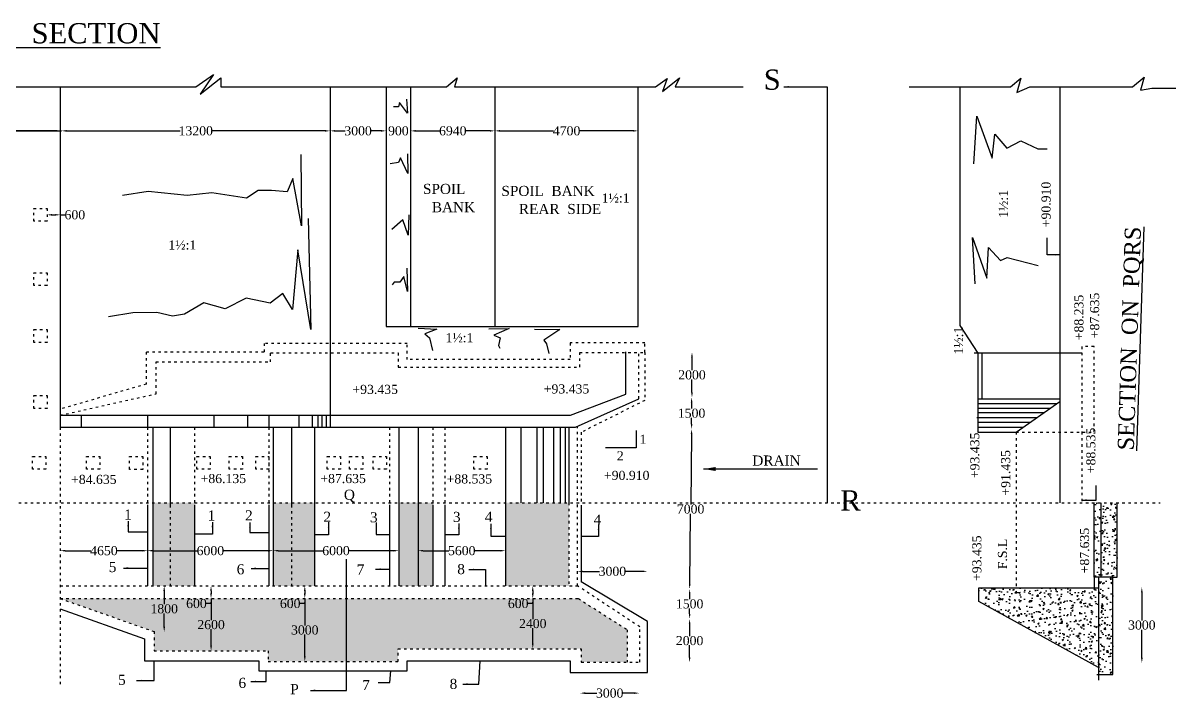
# Model space of a CAD drawing. Header units: millimetres. Extents: x 3593 to 178538, y 3198 to 112980.
# Drawn here: x 32073 to 88781, y 45016 to 78480 of the extents above; entities that cross this region are included whole.
import ezdxf

# ---------------------------------------------------------------- set-up
doc = ezdxf.new("R2010")
doc.units = ezdxf.units.MM
doc.header["$MEASUREMENT"] = 0
doc.header["$PDMODE"] = 66
doc.header["$PDSIZE"] = 170
doc.linetypes.add('ACAD_ISO03W100', pattern=[30, 12, -18])
for name, color, linetype in [('DIM', 5, 'Continuous'), ('DOT LINE', 3, 'ACAD_ISO03W100'), ('DWG. LINE', 1, 'Continuous'), ('HATCH', 2, 'Continuous'), ('TEXT', 7, 'Continuous')]:
    doc.layers.add(name, color=color, linetype=linetype)
doc.layers.add('TITLE', color=7, linetype='Continuous', lineweight=30)
doc.styles.get("Standard").update_dxf_attribs({"font": 'TIMES.TTF', "height": 450})
doc.dimstyles.get("Standard").update_dxf_attribs({"dimtxt": 450, "dimasz": 250, "dimexe": 0.18, "dimexo": 0.0625, "dimgap": 0.09, "dimtad": 0, "dimtih": 1, "dimtoh": 1, "dimdec": 1, "dimzin": 0, "dimdsep": 46, "dimtxsty": 'Standard', "dimcen": 0.09, "dimse1": 1, "dimse2": 1, "dimclrd": 5, "dimclre": 5, "dimclrt": 4, "dimadec": 0, "dimazin": 0, "dimtfac": 1, "dimtdec": 1, "dimtofl": 0, "dimtmove": 0, "dimatfit": 3, "dimfxl": 1, "dimtolj": 1, "dimtzin": 0, "dimarcsym": 0})
pattern_1 = [(50, (0, 0), (717.2602, -62.752), [75, -825]), (355, (0, 0), (-138.7513, 752.192), [60, -660]), (100.4514, (59.8, -5.2), (578.5094, 689.4395), [63.74, -701.142]), (46.1842, (0, 200), (1067.241, -165.519), [112.5, -1237.5]), (96.6356, (88.9, 186.2), (934.663, 974.118), [95.61, -1051.713]), (351.1842, (0, 200), (934.662, 974.119), [90, -990]), (21, (100, 150), (596.907, -402.619), [75, -825]), (326, (100, 150), (243.3153, 725.15), [60, -660]), (71.4514, (149.74, 116.45), (840.2226, 322.5305), [63.74, -701.142]), (37.5, (0, 0), (12.15986, 332.89385), [0, -652, 0, -670, 0, -662.5]), (7.5, (0, 0), (263.0695, 394.4117), [0, -382, 0, -637, 0, -252.5]), (327.5, (-223, 0), (533.82244, -22.5549), [0, -250, 0, -780, 0, -1035]), (317.5, (-323, 0), (583.1862, 100.105), [0, -325, 0, -518, 0, -735])]

# ---------------------------------------------------------------- blocks, each defined once
blk = doc.blocks.new('*D2')
at = {"layer": 'Defpoints', "color": 0}
for p in [(19882, 73137), (33982, 73137), (33982, 73137)]:
    blk.add_point(p, dxfattribs=at)
at = {"layer": 'DIM', "color": 5, "lineweight": -2}
for p, q in [((20132, 73137), (28244, 73137)), ((33732, 73137), (30303, 73137))]:
    blk.add_line(p, q, dxfattribs=at)
at = {"layer": 'DIM', "color": 5}
for points in [[(20132, 73179), (20132, 73096), (19882, 73137)], [(33732, 73179), (33732, 73096), (33982, 73137)]]:
    blk.add_solid(points, dxfattribs=at)
at = {"layer": 'DIM', "color": 4, "insert": (29274, 73137), "char_height": 450, "attachment_point": 5}
blk.add_mtext('\\A1;14100.0', dxfattribs=at)
blk = doc.blocks.new('*D18')
at = {"layer": 'Defpoints', "color": 0}
for p in [(33982, 73137), (47268, 73137), (47268, 73137)]:
    blk.add_point(p, dxfattribs=at)
at = {"layer": 'DIM', "color": 5, "lineweight": -2}
for p, q in [((34232, 73137), (39845, 73137)), ((47018, 73137), (41405, 73137))]:
    blk.add_line(p, q, dxfattribs=at)
at = {"layer": 'DIM', "color": 5}
for points in [[(34232, 73179), (34232, 73096), (33982, 73137)], [(47018, 73179), (47018, 73096), (47268, 73137)]]:
    blk.add_solid(points, dxfattribs=at)
at = {"layer": 'DIM', "color": 4, "insert": (40625, 73137), "char_height": 450, "attachment_point": 5}
blk.add_mtext('\\A1;13200', dxfattribs=at)
blk = doc.blocks.new('*D19')
at = {"layer": 'Defpoints', "color": 0}
for p in [(47268, 73137), (50042, 73137), (50042, 73137)]:
    blk.add_point(p, dxfattribs=at)
at = {"layer": 'DIM', "color": 5, "lineweight": -2}
for p, q in [((47518, 73137), (48016, 73137)), ((49792, 73137), (49295, 73137))]:
    blk.add_line(p, q, dxfattribs=at)
at = {"layer": 'DIM', "color": 5}
for points in [[(47518, 73179), (47518, 73096), (47268, 73137)], [(49792, 73179), (49792, 73096), (50042, 73137)]]:
    blk.add_solid(points, dxfattribs=at)
at = {"layer": 'DIM', "color": 4, "insert": (48656, 73137), "char_height": 450, "attachment_point": 5}
blk.add_mtext('\\A1;3000', dxfattribs=at)
blk = doc.blocks.new('*D20')
at = {"layer": 'Defpoints', "color": 0}
for p in [(50042, 73137), (51256, 73137), (51256, 73137)]:
    blk.add_point(p, dxfattribs=at)
at = {"layer": 'DIM', "color": 5, "lineweight": -2}
for p, q in [((49792, 73137), (49542, 73137)), ((51506, 73137), (51756, 73137))]:
    blk.add_line(p, q, dxfattribs=at)
at = {"layer": 'DIM', "color": 5}
for points in [[(49792, 73179), (49792, 73096), (50042, 73137)], [(51506, 73179), (51506, 73096), (51256, 73137)]]:
    blk.add_solid(points, dxfattribs=at)
at = {"layer": 'DIM', "color": 4, "insert": (50649, 73137), "char_height": 450, "attachment_point": 5}
blk.add_mtext('\\A1;900', dxfattribs=at)
blk = doc.blocks.new('*D21')
at = {"layer": 'Defpoints', "color": 0}
for p in [(51256, 73137), (55428, 73137), (55428, 73137)]:
    blk.add_point(p, dxfattribs=at)
at = {"layer": 'DIM', "color": 5, "lineweight": -2}
for p, q in [((51506, 73137), (52703, 73137)), ((55178, 73137), (53980, 73137))]:
    blk.add_line(p, q, dxfattribs=at)
at = {"layer": 'DIM', "color": 5}
for points in [[(51506, 73179), (51506, 73096), (51256, 73137)], [(55178, 73179), (55178, 73096), (55428, 73137)]]:
    blk.add_solid(points, dxfattribs=at)
at = {"layer": 'DIM', "color": 4, "insert": (53342, 73137), "char_height": 450, "attachment_point": 5}
blk.add_mtext('\\A1;6940', dxfattribs=at)
blk = doc.blocks.new('*D22')
at = {"layer": 'Defpoints', "color": 0}
for p in [(55428, 73137), (62517, 73137), (62517, 73137)]:
    blk.add_point(p, dxfattribs=at)
at = {"layer": 'DIM', "color": 5, "lineweight": -2}
for p, q in [((55678, 73137), (58325, 73137)), ((62267, 73137), (59620, 73137))]:
    blk.add_line(p, q, dxfattribs=at)
at = {"layer": 'DIM', "color": 5}
for points in [[(55678, 73179), (55678, 73096), (55428, 73137)], [(62267, 73179), (62267, 73096), (62517, 73137)]]:
    blk.add_solid(points, dxfattribs=at)
at = {"layer": 'DIM', "color": 4, "insert": (58973, 73137), "char_height": 450, "attachment_point": 5}
blk.add_mtext('\\A1;4700', dxfattribs=at)
blk = doc.blocks.new('*D28')
at = {"layer": 'Defpoints', "color": 0}
for p in [(33265, 68982), (33921, 68982), (33921, 68982)]:
    blk.add_point(p, dxfattribs=at)
at = {"layer": 'DIM', "color": 5, "lineweight": -2}
for p, q in [((33515, 68982), (33671, 68982)), ((33921, 68982), (34171, 68982))]:
    blk.add_line(p, q, dxfattribs=at)
at = {"layer": 'DIM', "color": 5}
for points in [[(33515, 69024), (33515, 68941), (33265, 68982)], [(33671, 69024), (33671, 68941), (33921, 68982)]]:
    blk.add_solid(points, dxfattribs=at)
at = {"layer": 'DIM', "color": 4, "insert": (34643, 68982), "char_height": 450, "attachment_point": 5}
blk.add_mtext('\\A1;600', dxfattribs=at)
blk = doc.blocks.new('*D29')
at = {"layer": 'Defpoints', "color": 0}
for p in [(33921, 52359), (38242, 52359), (38242, 52359)]:
    blk.add_point(p, dxfattribs=at)
at = {"layer": 'DIM', "color": 5, "lineweight": -2}
for p, q in [((34171, 52359), (35434, 52359)), ((37992, 52359), (36729, 52359))]:
    blk.add_line(p, q, dxfattribs=at)
at = {"layer": 'DIM', "color": 5}
for points in [[(34171, 52401), (34171, 52317), (33921, 52359)], [(37992, 52401), (37992, 52317), (38242, 52359)]]:
    blk.add_solid(points, dxfattribs=at)
at = {"layer": 'DIM', "color": 4, "insert": (36082, 52359), "char_height": 450, "attachment_point": 5}
blk.add_mtext('\\A1;4650', dxfattribs=at)
blk = doc.blocks.new('*D30')
at = {"layer": 'Defpoints', "color": 0}
for p in [(38242, 52359), (44456, 52359), (44456, 52359)]:
    blk.add_point(p, dxfattribs=at)
at = {"layer": 'DIM', "color": 5, "lineweight": -2}
for p, q in [((38492, 52359), (40710, 52359)), ((44206, 52359), (41987, 52359))]:
    blk.add_line(p, q, dxfattribs=at)
at = {"layer": 'DIM', "color": 5}
for points in [[(38492, 52401), (38492, 52317), (38242, 52359)], [(44206, 52401), (44206, 52317), (44456, 52359)]]:
    blk.add_solid(points, dxfattribs=at)
at = {"layer": 'DIM', "color": 4, "insert": (41349, 52359), "char_height": 450, "attachment_point": 5}
blk.add_mtext('\\A1;6000', dxfattribs=at)
blk = doc.blocks.new('*D31')
at = {"layer": 'Defpoints', "color": 0}
for p in [(44456, 52359), (50672, 52359), (50672, 52359)]:
    blk.add_point(p, dxfattribs=at)
at = {"layer": 'DIM', "color": 5, "lineweight": -2}
for p, q in [((44706, 52359), (46926, 52359)), ((50422, 52359), (48202, 52359))]:
    blk.add_line(p, q, dxfattribs=at)
at = {"layer": 'DIM', "color": 5}
for points in [[(44706, 52401), (44706, 52317), (44456, 52359)], [(50422, 52401), (50422, 52317), (50672, 52359)]]:
    blk.add_solid(points, dxfattribs=at)
at = {"layer": 'DIM', "color": 4, "insert": (47564, 52359), "char_height": 450, "attachment_point": 5}
blk.add_mtext('\\A1;6000', dxfattribs=at)
blk = doc.blocks.new('*D32')
at = {"layer": 'Defpoints', "color": 0}
for p in [(51626, 52359), (55945, 52359), (55945, 52359)]:
    blk.add_point(p, dxfattribs=at)
at = {"layer": 'DIM', "color": 5, "lineweight": -2}
for p, q in [((51876, 52359), (53148, 52359)), ((55695, 52359), (54422, 52359))]:
    blk.add_line(p, q, dxfattribs=at)
at = {"layer": 'DIM', "color": 5}
for points in [[(51876, 52401), (51876, 52317), (51626, 52359)], [(55695, 52401), (55695, 52317), (55945, 52359)]]:
    blk.add_solid(points, dxfattribs=at)
at = {"layer": 'DIM', "color": 4, "insert": (53785, 52359), "char_height": 450, "attachment_point": 5}
blk.add_mtext('\\A1;5600', dxfattribs=at)
blk = doc.blocks.new('*D33')
at = {"layer": 'Defpoints', "color": 0}
for p in [(59511, 51323), (62967, 51338), (62967, 51323)]:
    blk.add_point(p, dxfattribs=at)
at = {"layer": 'DIM', "color": 5, "lineweight": -2}
for p, q in [((59761, 51338), (60600, 51338)), ((62717, 51338), (61878, 51338))]:
    blk.add_line(p, q, dxfattribs=at)
at = {"layer": 'DIM', "color": 5}
for points in [[(59761, 51379), (59761, 51296), (59511, 51338)], [(62717, 51379), (62717, 51296), (62967, 51338)]]:
    blk.add_solid(points, dxfattribs=at)
at = {"layer": 'DIM', "color": 4, "insert": (61239, 51338), "char_height": 450, "attachment_point": 5}
blk.add_mtext('\\A1;3000', dxfattribs=at)
blk = doc.blocks.new('*D34')
at = {"layer": 'Defpoints', "color": 0}
for p in [(38978, 50620), (38978, 48346), (39064, 48346)]:
    blk.add_point(p, dxfattribs=at)
at = {"layer": 'DIM', "color": 5, "lineweight": -2}
for p, q in [((39064, 50370), (39064, 49712)), ((39064, 48596), (39064, 49254))]:
    blk.add_line(p, q, dxfattribs=at)
at = {"layer": 'DIM', "color": 5}
for points in [[(39022, 50370), (39106, 50370), (39064, 50620)], [(39022, 48596), (39106, 48596), (39064, 48346)]]:
    blk.add_solid(points, dxfattribs=at)
at = {"layer": 'DIM', "color": 4, "insert": (39064, 49483), "char_height": 450, "attachment_point": 5}
blk.add_mtext('\\A1;1800', dxfattribs=at)
blk = doc.blocks.new('*D35')
at = {"layer": 'Defpoints', "color": 0}
for p in [(41381, 50620), (41381, 49992), (41381, 49992)]:
    blk.add_point(p, dxfattribs=at)
at = {"layer": 'DIM', "color": 5, "lineweight": -2}
for p, q in [((41381, 50370), (41381, 50242)), ((41381, 49992), (41381, 49742)), ((41381, 49742), (41131, 49742))]:
    blk.add_line(p, q, dxfattribs=at)
at = {"layer": 'DIM', "color": 5}
for points in [[(41339, 50370), (41423, 50370), (41381, 50620)], [(41339, 50242), (41423, 50242), (41381, 49992)]]:
    blk.add_solid(points, dxfattribs=at)
at = {"layer": 'DIM', "color": 4, "insert": (40659, 49742), "char_height": 450, "attachment_point": 5}
blk.add_mtext('\\A1;600', dxfattribs=at)
blk = doc.blocks.new('*D36')
at = {"layer": 'Defpoints', "color": 0}
for p in [(41381, 49991), (41383, 47404), (41383, 47404)]:
    blk.add_point(p, dxfattribs=at)
at = {"layer": 'DIM', "color": 5, "lineweight": -2}
for p, q in [((41381, 49742), (41382, 48927)), ((41383, 47654), (41382, 48469))]:
    blk.add_line(p, q, dxfattribs=at)
at = {"layer": 'DIM', "color": 5}
for points in [[(41423, 49742), (41340, 49741), (41381, 49991)], [(41424, 47654), (41341, 47654), (41383, 47404)]]:
    blk.add_solid(points, dxfattribs=at)
at = {"layer": 'DIM', "color": 4, "insert": (41382, 48698), "char_height": 450, "attachment_point": 5}
blk.add_mtext('\\A1;2600', dxfattribs=at)
blk = doc.blocks.new('*D37')
at = {"layer": 'Defpoints', "color": 0}
for p in [(46019, 50620), (46019, 49992), (46019, 49992)]:
    blk.add_point(p, dxfattribs=at)
at = {"layer": 'DIM', "color": 5, "lineweight": -2}
for p, q in [((46019, 50370), (46019, 50242)), ((46019, 49992), (46019, 49742)), ((46019, 49742), (45769, 49742))]:
    blk.add_line(p, q, dxfattribs=at)
at = {"layer": 'DIM', "color": 5}
for points in [[(45977, 50370), (46061, 50370), (46019, 50620)], [(45977, 50242), (46061, 50242), (46019, 49992)]]:
    blk.add_solid(points, dxfattribs=at)
at = {"layer": 'DIM', "color": 4, "insert": (45297, 49742), "char_height": 450, "attachment_point": 5}
blk.add_mtext('\\A1;600', dxfattribs=at)
blk = doc.blocks.new('*D38')
at = {"layer": 'Defpoints', "color": 0}
for p in [(46019, 49992), (46019, 46876), (46019, 46876)]:
    blk.add_point(p, dxfattribs=at)
at = {"layer": 'DIM', "color": 5, "lineweight": -2}
for p, q in [((46019, 49742), (46019, 48663)), ((46019, 47126), (46019, 48205))]:
    blk.add_line(p, q, dxfattribs=at)
at = {"layer": 'DIM', "color": 5}
for points in [[(45977, 49742), (46061, 49742), (46019, 49992)], [(45977, 47126), (46061, 47126), (46019, 46876)]]:
    blk.add_solid(points, dxfattribs=at)
at = {"layer": 'DIM', "color": 4, "insert": (46019, 48434), "char_height": 450, "attachment_point": 5}
blk.add_mtext('\\A1;3000', dxfattribs=at)
blk = doc.blocks.new('*D39')
at = {"layer": 'Defpoints', "color": 0}
for p in [(57299, 50620), (57299, 49992), (57299, 49992)]:
    blk.add_point(p, dxfattribs=at)
at = {"layer": 'DIM', "color": 5, "lineweight": -2}
for p, q in [((57299, 50370), (57299, 50242)), ((57299, 49992), (57299, 49742)), ((57299, 49742), (57049, 49742))]:
    blk.add_line(p, q, dxfattribs=at)
at = {"layer": 'DIM', "color": 5}
for points in [[(57257, 50370), (57341, 50370), (57299, 50620)], [(57257, 50242), (57341, 50242), (57299, 49992)]]:
    blk.add_solid(points, dxfattribs=at)
at = {"layer": 'DIM', "color": 4, "insert": (56577, 49742), "char_height": 450, "attachment_point": 5}
blk.add_mtext('\\A1;600', dxfattribs=at)
blk = doc.blocks.new('*D40')
at = {"layer": 'Defpoints', "color": 0}
for p in [(57299, 49992), (57299, 47509), (57299, 47509)]:
    blk.add_point(p, dxfattribs=at)
at = {"layer": 'DIM', "color": 5, "lineweight": -2}
for p, q in [((57299, 49742), (57299, 48979)), ((57299, 47759), (57299, 48521))]:
    blk.add_line(p, q, dxfattribs=at)
at = {"layer": 'DIM', "color": 5}
for points in [[(57257, 49742), (57341, 49742), (57299, 49992)], [(57257, 47759), (57341, 47759), (57299, 47509)]]:
    blk.add_solid(points, dxfattribs=at)
at = {"layer": 'DIM', "color": 4, "insert": (57299, 48750), "char_height": 450, "attachment_point": 5}
blk.add_mtext('\\A1;2400', dxfattribs=at)
blk = doc.blocks.new('*D71')
at = {"layer": 'Defpoints', "color": 0}
for p in [(65204, 62178), (65176, 59941), (65204, 59941)]:
    blk.add_point(p, dxfattribs=at)
at = {"layer": 'DIM', "color": 5, "lineweight": -2}
for p, q in [((65176, 61928), (65176, 61289)), ((65176, 60191), (65176, 60831))]:
    blk.add_line(p, q, dxfattribs=at)
at = {"layer": 'DIM', "color": 5}
for points in [[(65134, 61928), (65218, 61928), (65176, 62178)], [(65134, 60191), (65218, 60191), (65176, 59941)]]:
    blk.add_solid(points, dxfattribs=at)
at = {"layer": 'DIM', "color": 4, "insert": (65176, 61060), "char_height": 450, "attachment_point": 5}
blk.add_mtext('\\A1;2000', dxfattribs=at)
blk = doc.blocks.new('*D72')
at = {"layer": 'Defpoints', "color": 0}
for p in [(65175, 59947), (65157, 58378), (65175, 58378)]:
    blk.add_point(p, dxfattribs=at)
at = {"layer": 'DIM', "color": 5, "lineweight": -2}
for p, q in [((65157, 59697), (65157, 59391)), ((65157, 58628), (65157, 58933))]:
    blk.add_line(p, q, dxfattribs=at)
at = {"layer": 'DIM', "color": 5}
for points in [[(65116, 59697), (65199, 59697), (65157, 59947)], [(65116, 58628), (65199, 58628), (65157, 58378)]]:
    blk.add_solid(points, dxfattribs=at)
at = {"layer": 'DIM', "color": 4, "insert": (65157, 59162), "char_height": 450, "attachment_point": 5}
blk.add_mtext('\\A1;1500', dxfattribs=at)
blk = doc.blocks.new('*D73')
at = {"layer": 'Defpoints', "color": 0}
for p in [(65158, 58378), (65060, 50465), (65060, 50465)]:
    blk.add_point(p, dxfattribs=at)
at = {"layer": 'DIM', "color": 5, "lineweight": -2}
for p, q in [((65154, 58128), (65112, 54651)), ((65063, 50714), (65106, 54191))]:
    blk.add_line(p, q, dxfattribs=at)
at = {"layer": 'DIM', "color": 5}
for points in [[(65113, 58128), (65196, 58127), (65158, 58378)], [(65022, 50715), (65105, 50714), (65060, 50465)]]:
    blk.add_solid(points, dxfattribs=at)
at = {"layer": 'DIM', "color": 4, "insert": (65109, 54421), "char_height": 450, "attachment_point": 5}
blk.add_mtext('\\A1;7000', dxfattribs=at)
blk = doc.blocks.new('*D74')
at = {"layer": 'Defpoints', "color": 0}
for p in [(65192, 50464), (65060, 48984), (65192, 48984)]:
    blk.add_point(p, dxfattribs=at)
at = {"layer": 'DIM', "color": 5, "lineweight": -2}
for p, q in [((65060, 50214), (65060, 49953)), ((65060, 49234), (65060, 49496))]:
    blk.add_line(p, q, dxfattribs=at)
at = {"layer": 'DIM', "color": 5}
for points in [[(65019, 50214), (65102, 50214), (65060, 50464)], [(65019, 49234), (65102, 49234), (65060, 48984)]]:
    blk.add_solid(points, dxfattribs=at)
at = {"layer": 'DIM', "color": 4, "insert": (65060, 49725), "char_height": 450, "attachment_point": 5}
blk.add_mtext('\\A1;1500', dxfattribs=at)
blk = doc.blocks.new('*D75')
at = {"layer": 'Defpoints', "color": 0}
for p in [(65090, 48984), (65059, 46829), (65090, 46829)]:
    blk.add_point(p, dxfattribs=at)
at = {"layer": 'DIM', "color": 5, "lineweight": -2}
for p, q in [((65059, 48734), (65059, 48136)), ((65059, 47079), (65059, 47678))]:
    blk.add_line(p, q, dxfattribs=at)
at = {"layer": 'DIM', "color": 5}
for points in [[(65018, 48734), (65101, 48734), (65059, 48984)], [(65018, 47079), (65101, 47079), (65059, 46829)]]:
    blk.add_solid(points, dxfattribs=at)
at = {"layer": 'DIM', "color": 4, "insert": (65059, 47907), "char_height": 450, "attachment_point": 5}
blk.add_mtext('\\A1;2000', dxfattribs=at)
blk = doc.blocks.new('*D76')
at = {"layer": 'Defpoints', "color": 0}
for p in [(59643, 45389), (62569, 45389), (62569, 45311)]:
    blk.add_point(p, dxfattribs=at)
at = {"layer": 'DIM', "color": 5, "lineweight": -2}
for p, q in [((59893, 45311), (60467, 45311)), ((62319, 45311), (61745, 45311))]:
    blk.add_line(p, q, dxfattribs=at)
at = {"layer": 'DIM', "color": 5}
for points in [[(59893, 45353), (59893, 45269), (59643, 45311)], [(62319, 45353), (62319, 45269), (62569, 45311)]]:
    blk.add_solid(points, dxfattribs=at)
at = {"layer": 'DIM', "color": 4, "insert": (61106, 45311), "char_height": 450, "attachment_point": 5}
blk.add_mtext('\\A1;3000', dxfattribs=at)
blk = doc.blocks.new('*D77')
at = {"layer": 'Defpoints', "color": 0}
for p in [(87418, 50544), (87434, 50544), (87418, 46812)]:
    blk.add_point(p, dxfattribs=at)
at = {"layer": 'DIM', "color": 5, "lineweight": -2}
for p, q in [((87434, 50294), (87434, 48907)), ((87434, 47062), (87434, 48449))]:
    blk.add_line(p, q, dxfattribs=at)
at = {"layer": 'DIM', "color": 5}
for points in [[(87392, 50294), (87476, 50294), (87434, 50544)], [(87392, 47062), (87476, 47062), (87434, 46812)]]:
    blk.add_solid(points, dxfattribs=at)
at = {"layer": 'DIM', "color": 4, "insert": (87434, 48678), "char_height": 450, "attachment_point": 5}
blk.add_mtext('\\A1;3000', dxfattribs=at)

msp = doc.modelspace()

# ---------------------------------------------------------------- hatches: boundary and pattern name
at = {"layer": 'HATCH'}
h = msp.add_hatch(dxfattribs=at)
h.set_pattern_fill('AR-CONC', color=256, scale=100, style=0)
h.set_pattern_definition(pattern_1)
h.paths.add_polyline_path([(59555, 49991.5), (33921, 49991.5), (38562, 48357), (38562, 47404), (44203.5, 47404), (44203.5, 46876.5), (50638, 46876.5), (50638, 47509), (59698, 47509), (59698, 46847), (61977, 46847), (61977, 48447.5)])
h.paths.add_polyline_path([(59087, 54731.5), (55945, 54731.5), (55945, 54622), (55945, 50619.5), (59087, 50619.5)])
h.paths.add_polyline_path([(52360, 54622), (52360, 54731.5), (51625.5, 54731.5), (51625.5, 54622), (51625.5, 50619.5), (52360, 50619.5)])
h.paths.add_polyline_path([(51625.5, 54622), (51625.5, 54731.5), (50672.5, 54731.5), (50672.5, 54622), (50672.5, 50619.5), (51625.5, 50619.5)])
h.paths.add_polyline_path([(46500, 54622), (46500, 54731.5), (45368.5, 54731.5), (45368.5, 54622), (45368.5, 50619.5), (46500, 50619.5)])
h.paths.add_polyline_path([(45368.5, 54622), (45368.5, 54731.5), (44455.5, 54731.5), (44455.5, 54622), (44455.5, 50619.5), (45368.5, 50619.5)])
h.paths.add_polyline_path([(40561.5, 54622), (40561.5, 54731.5), (39363, 54731.5), (39363, 54622), (39363, 50619.5), (40561.5, 50619.5)])
h.paths.add_polyline_path([(39363, 54622), (39363, 54731.5), (38497, 54731.5), (38497, 54622), (38497, 50619.5), (39363, 50619.5)])
h.paths.add_polyline_path([(38337.82, 49824.14), (39790.18, 49824.14), (39790.18, 49141.36), (38337.82, 49141.36)], flags=24)
h.paths.add_polyline_path([(40073.96, 50082.89), (41243.41, 50082.89), (41243.41, 49400.11), (40073.96, 49400.11)], flags=9)
h.paths.add_polyline_path([(40623.9, 49039.14), (42139.85, 49039.14), (42139.85, 48356.36), (40623.9, 48356.36)], flags=24)
h.paths.add_polyline_path([(44711.96, 50082.89), (45881.41, 50082.89), (45881.41, 49400.11), (44711.96, 49400.11)], flags=9)
h.paths.add_polyline_path([(45267.35, 48775.39), (46770.65, 48775.39), (46770.65, 48092.61), (45267.35, 48092.61)], flags=24)
h.paths.add_polyline_path([(55991.96, 50082.89), (57161.41, 50082.89), (57161.41, 49400.11), (55991.96, 49400.11)], flags=9)
h.paths.add_polyline_path([(56541.02, 49091.64), (58056.98, 49091.64), (58056.98, 48408.86), (56541.02, 48408.86)], flags=24)
h = msp.add_hatch(dxfattribs=at)
h.set_pattern_fill('AR-CONC', color=256, scale=100, style=0)
h.set_pattern_definition(pattern_1)
h.paths.add_polyline_path([(86212, 54731.5), (85409, 54731.5), (85409, 51053.5), (86002, 51053.5), (86212, 51053.5)])
h.paths.add_polyline_path([(85409, 54731.5), (85070.5, 54731.5), (85070.5, 51053.5), (85409, 51053.5)])
h.paths.add_polyline_path([(85296.5, 46231.5), (86002, 46231.5), (86002, 51053.5), (85296.5, 51053.5)])
h.paths.add_polyline_path([(85296.5, 50515), (79374.5, 50515), (79374.5, 49853), (85296.5, 46573.26)])

# ---------------------------------------------------------------- linework, layer by layer
at = {"layer": 'DOT LINE', "ltscale": 10}
msp.add_line((62548.5, 59882.5), (62548.5, 62259.5), dxfattribs=at)
for points in [[(32606, 69300), (33265, 69300), (33265, 68664.5), (32606, 68664.5)], [(32606, 66115.5), (33265, 66115.5), (33265, 65480), (32606, 65480)], [(32618, 63298.5), (33277, 63298.5), (33277, 62663), (32618, 62663)], [(32618, 60034), (33277, 60034), (33277, 59398.5), (32618, 59398.5)], [(32553.5, 57029), (33212.5, 57029), (33212.5, 56393.5), (32553.5, 56393.5)], [(35219, 57029), (35878, 57029), (35878, 56393.5), (35219, 56393.5)], [(37343.5, 57020), (38002.5, 57020), (38002.5, 56384.5), (37343.5, 56384.5)], [(40678.5, 57029), (41337.5, 57029), (41337.5, 56393.5), (40678.5, 56393.5)], [(42276, 57029), (42935, 57029), (42935, 56393.5), (42276, 56393.5)], [(43589, 57029), (44248, 57029), (44248, 56393.5), (43589, 56393.5)], [(47134, 57029), (47793, 57029), (47793, 56393.5), (47134, 56393.5)], [(48236, 57029), (48895, 57029), (48895, 56393.5), (48236, 56393.5)], [(49396.5, 57029), (50055.5, 57029), (50055.5, 56393.5), (49396.5, 56393.5)], [(54387.5, 57029), (55046.5, 57029), (55046.5, 56393.5), (54387.5, 56393.5)]]:
    msp.add_lwpolyline(points, close=True, dxfattribs=at)
for points in [[(62842.5, 62173), (62842.5, 62639.5), (59145.5, 62639.5), (59145.5, 61825.5), (51087, 61825.5), (51087, 62614), (44002.5, 62614), (44002.5, 62190), (38171.5, 62190), (38171.5, 60596), (33921, 59374.5)], [(85069, 58228), (85069, 62459.5), (84458, 62459.5), (84458, 58228)], [(33921, 59066), (38664, 60125.5), (38664, 61708), (44326.5, 61708), (44326.5, 62147.5), (50645, 62147.5), (50645, 61448), (59623.5, 61448), (59623.5, 62173), (62842.5, 62173), (62842.5, 59798), (59701, 58218.5), (59701, 54501.5)], [(33921, 49991.5), (38562, 48357), (38562, 47404), (44203.5, 47404), (44203.5, 46876.5), (50638, 46876.5), (50638, 47509), (59698, 47509), (59698, 46847), (62590.5, 46847), (62590.5, 48588.5), (59511, 50619.5), (59511, 58512.94)], [(33921, 58466.5), (33921, 45634)], [(38242, 58466.5), (38242, 54622)], [(40561.5, 58466.5), (40561.5, 54622)], [(44237, 58466.5), (44237, 54622)], [(50216, 58466.5), (50216, 54622)], [(52360, 58466.5), (52360, 54622)], [(52955.5, 58466.5), (52955.5, 54622)], [(81210.5, 58228), (85069, 58228)], [(81210.5, 58228), (81210.5, 50464.5)], [(84458, 58228), (84458, 54731.5)], [(4867.5, 54731.5), (88334.5, 54731.5)], [(39363, 54622), (39363, 50619.5)], [(45368.5, 54622), (45368.5, 50619.5)], [(59087, 54731.5), (59087, 50619.5)], [(33921, 50619.5), (59576, 50619.5)], [(33921, 49991.5), (59580, 49991.5)], [(59555, 49991.5), (61977, 48447.5), (61977, 46847)]]:
    msp.add_lwpolyline(points, dxfattribs=at)
at = {"layer": 'DWG. LINE'}
for p, q in [((59408, 58466.5), (62548.5, 59882.5)), ((33921, 58466.5), (59408, 58466.5))]:
    msp.add_line(p, q, dxfattribs=at)
for points in [[(40621, 75320.83), (41504, 75932), (40839.5, 74953.5), (41871, 75766), (41871, 75320.83)], [(53034, 75320.83), (53553, 75758), (53429, 75320.83)], [(63371, 75320.83), (63947.5, 75730), (63723, 75085.5), (64553.5, 75759), (64338.5, 75320.83)], [(75925, 75317.5), (80943.5, 75317.5), (81451.5, 75750), (81241, 75040), (81886.5, 75315.5), (86973.5, 75315.5), (87544, 75802.5), (87371, 75156), (87931.5, 75253), (92348, 75253)], [(30067.5, 75320.83), (40621, 75320.83)], [(33921, 75320.83), (33921, 58466.5)], [(41871, 75320.83), (53034, 75320.83)], [(47268.5, 75320.83), (47268.5, 58466.5)], [(50042.5, 75320.83), (50042.5, 63455), (62517.5, 63455), (62517.5, 75320.83)], [(51255.5, 75320.83), (51255.5, 63455)], [(53429, 75320.83), (63371, 75320.83)], [(55428, 75320.83), (55428, 63455)], [(64338.5, 75320.83), (67701.48, 75320.83)], [(78434.25, 75317.5), (78434.25, 63497), (79317.5, 62133)], [(83383.5, 75315.5), (83383.5, 54731.5)], [(19882.01, 73137.41), (33982.01, 73137.41)], [(33921, 59066), (59172.5, 59066), (61909.5, 60102.5), (61909.5, 62203.5)], [(79140, 62146), (84458, 62146)], [(79317.5, 62133), (79317.5, 58228), (81210.5, 58228), (83383.5, 59736.5)], [(79510, 62146), (79510, 59868)], [(79317.5, 59868), (83383.5, 59868)], [(79317.5, 59640), (83244.49, 59640)], [(34957.5, 59066), (34957.5, 58466.5)], [(38242, 59066), (38242, 58466.5)], [(41517, 59066), (41517, 58466.5)], [(43187.5, 59066), (43187.5, 58466.5)], [(44237, 59066), (44237, 58466.5)], [(45723.5, 59066), (45723.5, 58466.5)], [(46379, 59066), (46379, 58466.5)], [(46664.5, 59066), (46664.5, 58466.5)], [(46861, 59066), (46861, 58466.5)], [(47079.5, 59066), (47079.5, 58466.5)], [(79317.5, 59410.5), (82913.9, 59410.5)], [(79317.5, 59191.5), (82598.43, 59191.5)], [(38497, 58466.5), (38497, 54622)], [(39363, 58466.5), (39363, 54622)], [(44455.5, 58466.5), (44455.5, 54622)], [(45368.5, 58466.5), (45368.5, 54622)], [(46500, 58466.5), (46500, 54622)], [(50672.5, 58466.5), (50672.5, 54622)], [(51625.5, 58466.5), (51625.5, 54622)], [(55945, 58466.5), (55945, 54622)], [(56711, 58466.5), (56711, 54731.5)], [(57503, 58466.5), (57503, 54731.5)], [(57821.5, 58466.5), (57821.5, 54731.5)], [(58317.5, 58466.5), (58317.5, 54731.5)], [(58659.5, 58466.5), (58659.5, 54731.5)], [(58907.5, 58466.5), (58907.5, 54731.5)], [(59087, 58466.5), (59087, 54731.5)], [(79263, 58953.5), (82255.59, 58953.5)], [(79317.5, 58716.5), (81914.19, 58716.5)], [(79317.5, 58471), (81560.54, 58471)], [(62417, 58310.5), (62417, 57453), (60897, 57453)], [(38242, 54622), (38242, 50619.5)], [(38497, 54622), (38497, 50619.5)], [(40561.5, 54622), (40561.5, 50619.5)], [(44237, 54622), (44237, 50619.5)], [(44455.5, 54622), (44455.5, 50619.5)], [(46500, 54622), (46500, 50619.5)], [(50216, 54622), (50216, 50619.5)], [(50672.5, 54622), (50672.5, 50619.5)], [(51625.5, 54622), (51625.5, 50619.5)], [(52360, 54622), (52360, 50619.5)], [(52955.5, 54622), (52955.5, 50619.5)], [(55945, 54622), (55945, 50619.5)], [(59701, 54501.5), (59701, 50821.12)], [(85070.5, 51053.5), (85070.5, 54731.5)], [(85409, 54731.5), (85409, 51053.5)], [(86002, 51053.5), (86212, 51053.5), (86212, 54731.5)], [(85205, 46231.5), (86002, 46231.5), (86002, 51053.5), (85070.5, 51053.5), (85070.5, 50515)], [(85296.5, 51053.5), (85296.5, 45956.5)], [(33921, 49479.5), (38086, 47996), (38086, 46910), (43742.5, 46910), (43742.5, 46408), (51086.5, 46408), (51086.5, 46907.5), (59141, 46907.5), (59141, 46330.5), (62983, 46330.5), (62983, 48850.5), (59701, 50821.12)], [(85296.5, 46573.26), (79374.5, 49853), (79374.5, 50515), (85296.5, 50515)]]:
    msp.add_lwpolyline(points, dxfattribs=at)
at = {"layer": 'HATCH'}
for points in [[(51045.5, 74713), (51099, 74019.5), (50702.5, 74534), (50652.5, 74320.5), (50412.5, 74320.5)], [(79118.5, 71498.5), (79269, 73861.5), (80021.5, 71779.5), (80160.5, 72971), (80751, 72288.5), (81446, 72647), (82291, 72242), (82742.5, 72242)], [(45829, 71970.5), (45854, 68435), (45420, 70786.5), (45145, 70127), (44374.5, 70194), (43708, 70194), (43139.5, 69803.5), (41414, 70066), (40196, 69932.5), (38274.5, 70134), (37006.5, 69932.5)], [(51106.5, 72008.5), (51117.5, 71025), (50755.5, 71803), (50657, 71577), (50237.5, 71507.5)], [(46192.5, 68793), (46318, 63314), (45667.5, 67251.5), (45405, 64289), (44931.5, 65089.5), (44302, 64614.5), (43116.5, 64861.5), (42083, 64337.5), (41021.5, 64621.5), (40069, 64059.5), (39470, 63967), (38692.5, 64146), (37504.5, 64134), (36300.5, 63936.5)], [(51164.5, 68981.5), (51135.5, 67968.5), (50867.5, 68737), (50325.5, 68254)], [(79194.5, 65574.5), (79061.5, 67868), (79768, 65850.5), (79841.5, 67373), (80447.5, 66721.5), (80778, 66877.5), (82311, 66474)], [(51063.5, 66334), (51106, 65194.5), (50920.5, 65930), (50729.5, 65652), (50445.5, 65652), (50335, 65513)], [(51631, 63370.5), (52552, 63321.5), (51952, 63093), (52196, 62891.5), (52339.5, 62275.5)], [(55124, 63332.5), (56131, 63358.5), (55371.5, 63032), (55679.5, 62891.5), (55604, 62515), (55666.5, 62387.5)], [(57382.5, 63328.5), (58630.5, 63302), (57854, 62771.5), (57971.49, 62599.52), (58093, 62121.5)]]:
    msp.add_lwpolyline(points, dxfattribs=at)

# ---------------------------------------------------------------- texts
at = {"layer": 'TEXT'}
for s, height, p in [('S', 1000, (68726.5, 75172.5)), ('SPOIL ', 500, (51866.41, 70014.95)), ('SPOIL  BANK', 500, (55746.91, 69914.95)), ('BANK', 500, (52305, 69110.5)), ('REAR  SIDE', 500, (56612.65, 69021.31)), ('+93.435', 450, (48375.5, 60118.5)), ('+93.435', 450, (57843, 60141.5)), ('1', 450, (62581, 57653)), ('2', 450, (61459, 56830)), ('DRAIN', 500, (68162.04, 56570.92)), ('+86.135', 450, (40863.5, 55706)), ('+87.635', 450, (46788.5, 55706)), ('+88.535', 450, (53036.5, 55687)), ('+90.910', 450, (60820.5, 55863)), ('+84.635', 450, (34455, 55664)), ('Q', 500, (47953.48, 54880.21)), ('R', 1000, (72516.95, 54347.24)), ('1', 500, (37080.65, 53899.89)), ('1', 500, (41216.65, 53852.89)), ('2', 500, (43063.93, 53856.39)), ('2', 500, (46944.43, 53788.89)), ('3', 500, (49244.32, 53764.89)), ('3', 500, (53348.82, 53781.39)), ('4', 500, (54926.18, 53789.25)), ('4', 500, (60309.18, 53645.25)), ('5', 500, (36322.68, 51300.25)), ('6', 500, (42651.23, 51191.01)), ('7', 500, (48590.2, 51177.25)), ('8', 500, (53561.7, 51198.75)), ('5', 500, (36781.18, 45717.75)), ('6', 500, (42738.23, 45567.51)), ('7', 500, (48861.2, 45457.75)), ('8', 500, (53185.2, 45515.75)), ('P', 500, (45301.5, 45258))]:
    msp.add_text(s, height=height, dxfattribs=at).set_placement(p)
for s, rotation, p in [('+90.910', 90.11537, (82920.47, 68369)), ('1½:1', 0.11537, (60711.36, 69587.03)), ('1½:1', 90.11537, (80810.47, 68833)), ('1½:1', 0.11537, (39272.86, 67264.03)), ('+88.235', 90.11537, (84545.47, 62774.5)), ('+87.635', 90.11537, (85323.97, 62876.5)), ('1½:1', 0.11537, (52982.86, 62673.03)), ('1½:1', 90.11537, (78592.97, 62069.5)), ('+88.535', 90.11537, (85135.97, 56196)), ('+93.435', 90.11537, (79393.47, 55952.5)), ('+91.435', 90.11537, (80923.97, 55087)), ('+87.635', 90.11537, (84825.47, 51240)), ('+93.435', 90.11537, (79495.97, 50861)), ('F.S.L', 90.11537, (80762.97, 51443))]:
    msp.add_text(s, height=450, rotation=rotation, dxfattribs=at).set_placement(p)
at = {"layer": 'TITLE'}
msp.add_text('%%ULONGITUDINAL  SECTION', height=1000, dxfattribs=at).set_placement((20335.93, 77468.54))
msp.add_text('%%USECTION  ON  PQRS', height=800, rotation=88.137245, dxfattribs=at).set_placement((87033.5, 57313.5))

# ---------------------------------------------------------------- dimensions: what is measured, and where the dimension line sits
at = {"layer": 'DIM'}
dim = msp.add_linear_dim(base=(33982.01, 73137.41), p1=(19882.01, 73137.41), p2=(33982.01, 73137.41), angle=0, dimstyle='Standard', override={"dimtxt": 900}, dxfattribs=at)
dim.commit()
dim.dimension.update_dxf_attribs({"geometry": '*D2', "text_midpoint": (29273.5, 73137.41), "dimtype": 161})
for p1, p2, distance, text, picture, middle in [((33982.01, 73137.41), (47268.5, 73137.41), 0, '13200', '*D18', (40625.26, 73137.41)), ((47268.5, 73137.41), (50042.5, 73137.41), 0, '3000', '*D19', (48655.5, 73137.41)), ((50042.5, 73137.41), (51255.5, 73137.41), 0, '900', '*D20', (50649, 73137.41)), ((51255.5, 73137.41), (55428, 73137.41), 0, '6940', '*D21', (53341.75, 73137.41)), ((55428, 73137.41), (62517.5, 73137.41), 0, '4700', '*D22', (58972.75, 73137.41)), ((33265, 68982.25), (33921, 68982.25), 0, '600', '*D28', (34643.31, 68982.25)), ((65204.5, 62178.5), (65204.5, 59941), -28.5, '2000', '*D71', (65176, 61059.75)), ((65175.03, 59946.84), (65175.03, 58377.5), -17.53, '1500', '*D72', (65157.5, 59162.17)), ((65157.5, 58377.5), (65060.34, 50464.5), 0, '7000', '*D73', (65108.92, 54421)), ((33921, 52359), (38242, 52359), 0, '4650', '*D29', (36081.5, 52359)), ((38242, 52359), (44455.5, 52359), 0, '6000', '*D30', (41348.75, 52359)), ((44455.5, 52359), (50672.5, 52359), 0, '6000', '*D31', (47564, 52359)), ((51625.5, 52359), (55945, 52359), 0, '5600', '*D32', (53785.25, 52359)), ((59511, 51323), (62967, 51323), 14.5, '3000', '*D33', (61239, 51337.5)), ((38977.5, 50619.5), (38977.5, 48346), 86.5, '1800', '*D34', (39064, 49482.75)), ((41381, 50619.5), (41381, 49991.5), 0, '600', '*D35', (40658.69, 49741.5)), ((46019, 50619.5), (46019, 49991.5), 0, '600', '*D37', (45296.69, 49741.5)), ((57299, 50619.5), (57299, 49991.5), 0, '600', '*D39', (56576.69, 49741.5)), ((87418.5, 46812.5), (87418.5, 50543.5), -15.5, '3000', '*D77', (87434, 48678)), ((41381, 49991.5), (41382.75, 47404), 0, '2600', '*D36', (41381.88, 48697.75)), ((46019, 49991.5), (46019, 46876.5), 0, '3000', '*D38', (46019, 48434)), ((57299, 49991.5), (57299, 47509), 0, '2400', '*D40', (57299, 48750.25)), ((65192, 50464.5), (65192, 48984.5), -131.66, '1500', '*D74', (65060.34, 49724.5)), ((65090.5, 48984.5), (65090.5, 46829), -31, '2000', '*D75', (65059.5, 47906.75)), ((59643, 45389), (62569, 45389), -78, '3000', '*D76', (61106, 45311))]:
    dim = msp.add_aligned_dim(p1=p1, p2=p2, distance=distance, text=text, dimstyle='Standard', dxfattribs=at)
    dim.commit()
    dim.dimension.update_dxf_attribs({"geometry": picture, "text_midpoint": middle})

# ---------------------------------------------------------------- leaders
for points, override in [([(69718, 75318.5), (71860, 75318.5), (71860, 54731.5)], {"dimgap": 0.09, "dimtad": 0}), ([(83383.5, 67005.5), (82750.5, 67005.5), (82750.5, 67842)], {"dimgap": 0.09, "dimtad": 0}), ([(65749.5, 56403.5), (71379.5, 56403.5)], {"dimasz": 600, "dimgap": 0.09, "dimtad": 0}), ([(84458, 54863), (85174, 54863), (85174, 55583)], {"dimgap": 0.09, "dimtad": 0}), ([(37280, 53817.5), (37280, 53299.5), (38242, 53299.5)], {"dimgap": 0.09, "dimtad": 0}), ([(41447, 53764.5), (41447, 53183.5), (40561.5, 53183.5)], {"dimgap": 0.09, "dimtad": 0}), ([(43304, 53758), (43304, 53256.5), (44237, 53256.5)], {"dimgap": 0.09, "dimtad": 0}), ([(47198.5, 53770), (47198.5, 53148.5), (46500, 53148.5)], {"dimgap": 0.09, "dimtad": 0}), ([(49557, 53762), (49557, 53160), (50216, 53160)], {"dimgap": 0.09, "dimtad": 0}), ([(53641.5, 53700), (53641.5, 53139), (52955.5, 53139)], {"dimgap": 0.09, "dimtad": 0}), ([(55229, 53691), (55229, 53082.5), (55945, 53082.5)], {"dimgap": 0.09, "dimtad": 0}), ([(60554, 53655.5), (60554, 53059.5), (59701, 53059.5)], {"dimgap": 0.09, "dimtad": 0}), ([(46293.5, 45446.5), (48078, 45446.5), (48078, 51948.5)], {"dimgap": 0.09, "dimtad": 0}), ([(37043.5, 51502.5), (38242, 51502.5)], {"dimgap": 0.09, "dimtad": 0}), ([(43362.5, 51484), (44237, 51484)], {"dimgap": 0.09, "dimtad": 0}), ([(49522.5, 51444.5), (50216, 51444.5)], {"dimgap": 0.09, "dimtad": 0}), ([(54129.5, 51426), (54960.5, 51426), (54960.5, 50619.5)], {"dimgap": 0.09, "dimtad": 0}), ([(37684.5, 45930.5), (38565.5, 45930.5), (38565.5, 46910)], {"dimgap": 0.09, "dimtad": 0}), ([(53831, 45758), (54632, 45758), (54697, 46907.5)], {"dimgap": 0.09, "dimtad": 0}), ([(43351.5, 45883.5), (44113.5, 45883.5), (44113.5, 46408)], {"dimgap": 0.09, "dimtad": 0}), ([(49657.5, 45829.5), (50229.5, 45829.5), (50280, 46408)], {"dimgap": 0.09, "dimtad": 0})]:
    msp.add_leader(points, dimstyle='Standard', override=override, dxfattribs=at)

doc.saveas('drawing.dxf')
